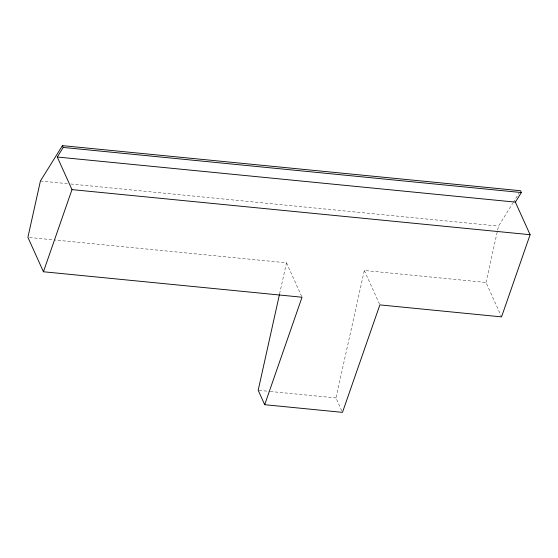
<?xml version="1.0" encoding="UTF-8"?>
<svg xmlns="http://www.w3.org/2000/svg" width="558" height="558" viewBox="0 0 558 558"><rect width="100%" height="100%" fill="white"/><g stroke="black" fill="none" stroke-linecap="round" stroke-linejoin="round"><path stroke-width="0.42" stroke-dasharray="2.79 2.09" d="M279.586 293.878L286.484 262.804L54.265 239.933M341.796 410.841L335.972 397.938L364.325 270.47L486.004 282.474L501.544 316.888M486.004 282.474L498.531 226.095L512.739 203.258M513.2 202.526L519.156 192.949M40.413 180.994L67.309 183.645M70.782 183.987L498.531 226.095M29.602 237.506L53.422 239.849M259.051 390.37L269.423 391.388M270.281 391.472L335.972 397.938M364.325 270.47L379.517 304.103M286.484 262.804L302.031 297.226"/><path stroke-width="0.84" d="M279.412 294.673L258.187 390.279L264.694 404.703L342.479 412.362L379.872 304.891L501.544 316.888L530.1 234.709L515.383 202.122L521.346 192.538L520.53 190.738L62.419 145.638L40.413 180.994L27.9 237.338L43.44 271.76L302.031 297.226L264.694 404.703M43.44 271.76L71.982 189.608L57.272 157.021L63.235 147.445L62.419 145.638M63.235 147.445L521.346 192.538M57.272 157.021L515.383 202.122M71.982 189.608L530.1 234.709"/></g></svg>
